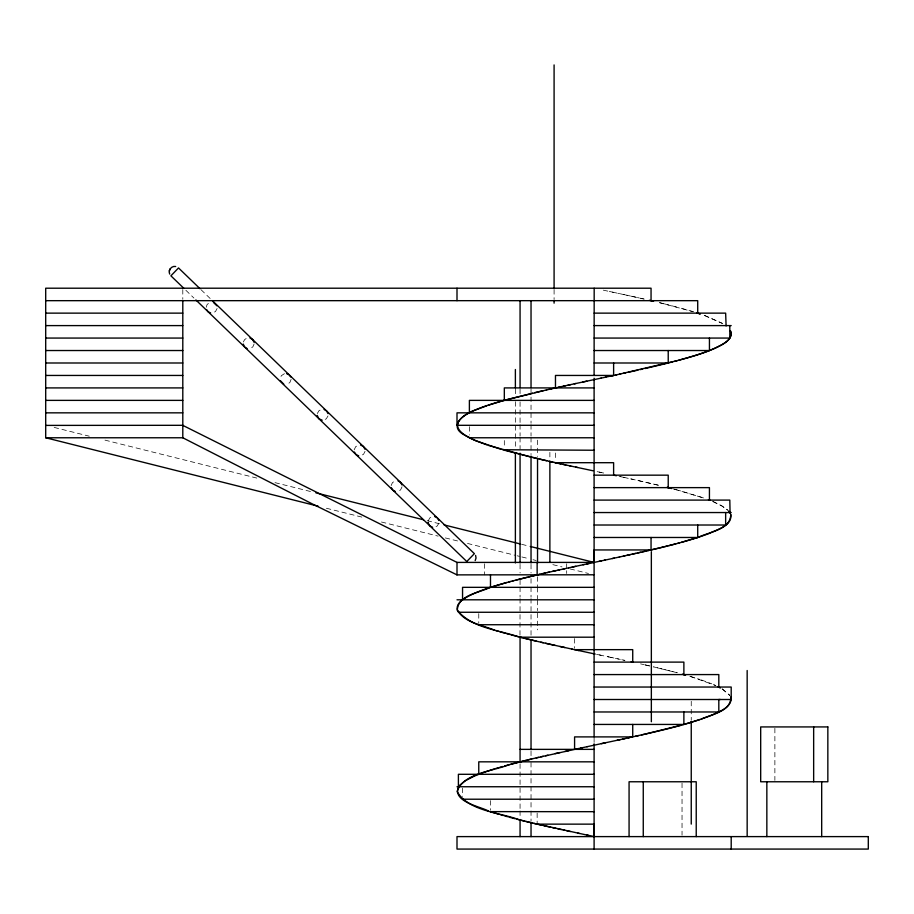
<?xml version="1.0" encoding="UTF-8"?>
<svg xmlns="http://www.w3.org/2000/svg" width="914" height="914" viewBox="0 0 914 914"><rect width="100%" height="100%" fill="white"/><g stroke="black" fill="none" stroke-linecap="round" stroke-linejoin="round"><path stroke-width="0.69" stroke-dasharray="4.57 3.43" d="M206.221 307.275L207.032 304.705L209.055 302.797M291.132 379.344L289.829 382.589L286.733 384.406M254.126 343.915L252.847 346.874L250.173 348.588M354.175 449.859L355.683 446.649L358.699 445.049M391.158 485.574L392.437 482.615L395.248 480.855M402.057 486.774L400.549 489.984L397.533 491.572M217.109 308.486L215.521 311.525L212.482 313.022M365.04 451.345L363.566 454.269L360.55 455.858M428.175 521.003L429.763 517.952L432.939 516.444M317.284 413.574L319.066 410.592L322.128 409.278M328 415.916L326.344 418.795L323.293 420.189M243.353 342.007L244.609 339.631L246.746 338.18M438.914 523.196L437.166 526.041L434.104 527.344M284.448 373.677L281.272 375.734L280.175 379.253M603.331 290.172L610.609 291.726M599.218 472.092L604.051 473.121M597.162 471.658L601.309 472.538M607.593 656.675L618.675 659.051M599.333 654.915L609.135 657.006M596.579 654.333L601.366 655.349M612.426 292.114L624.216 294.651M609.295 291.44L614.299 292.514M610.735 657.349L613.911 658.023M617.853 293.28L619.658 293.668M620.4 476.628L628.226 478.33M619.098 476.343L620.914 476.731M621.817 659.737L624.959 660.411L617.59 658.823M626.821 295.222L630.374 295.999M623.245 294.445L635.653 297.164M623.314 477.257L633.094 479.393M632.134 296.387L643.525 298.935M630.729 478.879L659.942 485.585M637.401 297.553L639.137 297.941M637.903 480.467L658.788 485.3M640.577 663.872L644.016 664.649M644.301 299.118L640.863 298.33M644.873 664.844L651.191 666.306L641.925 664.17M659.531 302.683L693.463 311.788M659.668 302.717L663.267 303.597M664.455 303.882L679.525 307.778M467.5 543.442L514.822 555.198M517.187 555.792L519.552 556.375M521.86 556.946L528.646 558.637M533.011 559.722L536.187 560.511M552.856 564.646L561.984 566.909M570.073 568.919L588.479 573.478M54.166 427.421L89.264 436.195M104.984 440.125L256.8 478.079M275.011 482.638L310.623 491.538M427.169 520.672L439.303 523.711M521.677 544.298L529.457 546.252M361.841 517.096L326.138 508.184M381.446 521.997L438.126 536.13M445.335 537.923L458.302 541.145M673.092 488.876L677.24 489.961M674.292 489.184L704.214 498.141L678.691 490.35M677.171 672.738L653.476 666.843L677.114 672.727M681.307 308.269L693.075 311.674M689.876 676.314L699.884 679.445M690.607 676.531L715.845 685.591L712.474 684.129M701.335 679.936L711.778 683.832M704.271 315.364L722.129 323.259M704.717 315.524L722.666 323.567M713.011 501.546L722.311 506.173L728.047 510.458M712.612 501.375L721.443 505.659L727.533 509.943M722.346 688.996L729.978 695.611M722.06 688.813L729.76 695.234M201.114 289.772L211.5 299.792M185.896 290.309L193.894 298.033M774.878 728.332L774.878 780.362M691.247 701.301L691.247 719.958M682.038 783.172L682.038 835.202M594.1 738.066L594.1 742.442M574.586 638.578L574.586 648.266M566.68 563.789L566.68 569.331M566.68 570.713L566.68 573.489M555.472 453.001L555.472 459.925M554.09 289.635L554.09 299.529M549.874 452.339L549.874 459.582M537.535 440.148L537.535 456.497M537.535 576.803L537.535 586.971M537.535 587.496L537.535 599.241M537.535 600.258L537.535 610.621M537.535 613.123L537.535 629.826M537.146 813.072L537.146 822.76M531.034 389.044L531.034 423.251M531.034 424.679L531.034 436.081M531.034 437.509L531.034 454.612M531.034 564.361L531.034 572.918M531.034 578.619L531.034 585.748M531.034 587.165L531.034 597.15M531.034 598.579L531.034 635.63M531.034 751.091L531.034 756.792M531.034 762.493L531.034 809.53M531.034 810.947L531.034 820.932M520.066 389.044L520.066 394.745M520.066 401.874L520.066 423.251M520.066 424.679L520.066 436.081M520.066 437.509L520.066 448.911M520.066 564.361L520.066 572.918M520.066 580.047L520.066 585.748M520.066 587.165L520.066 597.15M520.066 598.579L519.975 635.801M520.066 763.91L520.066 809.53M520.066 810.947L520.066 818.076M515.382 389.158L515.382 395.511M515.382 401.703L515.382 448.568M504.322 440.537L504.322 447.472M490.487 800.607L490.487 810.295M484.42 563.789L484.42 574.872M478.765 613.648L478.765 623.337M469.385 426.689L469.385 435.007M462.553 788.142L462.553 796.448M182.8 289.589L182.8 299.289"/><path stroke-width="1.37" d="M456.851 562.407L594.1 562.407L594.1 549.942L651.054 549.942C670.602 545.315 690.219 540.62 709.047 533.502C716.953 529.514 732.662 525.733 730.732 514.228C731.109 529.492 709.104 531.959 698.616 537.192M175.682 266.5C171.569 265.574 167.856 270.281 169.684 274.074M169.319 270.91L170.095 268.922M475.189 560.568L476.034 558.043L475.6 555.415M459.125 785.777C450.533 801.384 479.93 806.331 488.27 810.947M459.205 785.686L465.02 780.91L474.172 776.192M489.287 587.725C478.799 592.923 457.903 595.265 457.308 610.072C464.655 622.845 482.135 624.936 494.6 630.18M475.726 409.929C464.415 413.208 446.832 426.29 465.066 435.338M474.503 776.043L481.838 773.118M712.474 714.897C719.455 711.4 729.692 708.27 731.2 699.507L731.2 687.042L594.1 687.042M476.423 409.632L486.865 405.736M711.778 715.182C683.009 726.413 652.539 732.308 622.525 739.152M482.9 772.73L494.588 768.834M701.335 719.078C711.652 714.291 730.926 711.435 730.869 697.382M488.316 405.245L500.895 401.36M699.884 719.569L683.878 724.436L594.1 724.436M489.733 587.576L506.893 582.469M698.467 537.238L681.307 542.345M495.868 768.446L498.461 767.669M499.787 767.28L502.483 766.503M502.597 400.869L504.836 400.241M505.191 400.138L546.766 389.867M504.585 765.921L533.97 758.414L577.351 748.783M678.691 360.265C691.007 356.894 703.334 353.364 715.034 348.211C721.443 344.909 733.485 340.282 730.583 331.074M509.509 764.55C493.64 771.13 463.135 773.004 457.08 791.627C468.836 811.346 499.73 812.352 519.46 819.858M681.079 725.213L644.873 734.171M508.675 581.978L510.48 581.498M677.72 543.327L679.525 542.836M677.24 360.653L615.887 374.98M513.805 580.63C498.77 584.72 483.552 588.753 469.488 595.62C464.118 598.567 455.183 603.114 457.548 610.621C472.138 628.032 498.004 629.826 518.444 636.795M510.96 764.161L513.908 763.384M674.292 361.43C690.276 356.974 706.693 352.93 721.397 344.978C726.196 342.384 733.542 337.163 730.377 330.708M512.308 581.007L540.105 574.198M675.892 543.807L669.117 545.567M672.795 361.818L665.301 363.726M516.033 580.036L527.321 577.214M515.405 762.996L518.444 762.219M519.975 761.83L526.464 760.22M667.963 545.852L664.455 546.732M664.718 363.863L661.747 364.595M663.267 547.029L659.668 547.897M661.142 364.743L645.01 368.536M528.532 576.917L549.52 572.061M527.664 759.922L531.708 758.951M532.474 393.191C516.284 398.047 417.664 416.133 475.726 440.697M658.457 548.194L619.212 557.072M534.724 392.643L543.339 390.644M536.244 757.877L538.54 757.352M647.695 550.719L651.054 549.942L651.054 537.478M542.196 573.706L545.612 572.929M646.004 551.108L642.588 551.896M540.86 756.815L543.19 756.278M644.016 734.365L641.445 734.947M546.344 389.981L555.918 387.833M640.291 369.61L642.656 369.073M547.337 572.541L569.022 567.777M640.863 552.284L637.401 553.061M545.544 755.741L547.909 755.204M549.36 389.284L551.965 388.701M637.903 370.147L628.226 372.284M638.852 735.542L635.356 736.318M552.547 571.364L556.055 570.587M632.134 554.227L635.653 553.45M560.796 386.771L555.472 387.913L555.472 375.448L613.614 375.448L613.614 362.995M557.826 570.199L559.596 569.81M630.374 554.615L626.821 555.404M555.106 753.604L559.974 752.53M565.709 385.697L558.568 387.239M628.078 737.918L629.632 737.587M563.241 386.211L570.667 384.623M619.498 374.192L620.846 373.895M623.314 373.358L625.782 372.821M563.161 569.034L564.955 568.645M623.245 556.18L625.027 555.792M564.875 751.457L568.702 750.634M624.959 738.603L586.914 746.738M574.278 383.834L575.877 383.492M610.895 376.054L616.79 374.774M567.948 385.194L601.286 378.088M572.164 567.08L575.797 566.303M612.403 558.511L619.646 556.957M568.554 567.857L584.035 564.566M617.087 740.306L620.24 739.632M582.721 382.029L586.834 381.149M600.829 378.19L605.868 377.128M605.411 377.208L613.614 375.448M583.098 564.749L589.073 563.492M599.173 561.345L605.102 560.076M604.211 560.282L614.242 558.134M580.744 748.052L587.405 746.647M601.366 743.665L605.479 742.796M582.367 747.721L574.586 749.366L574.586 736.901L632.728 736.901L632.728 724.436M586.754 563.972L601.435 560.853M45.7 300.672L697.713 300.672L697.713 313.136L698.319 313.331M45.7 313.136L182.8 313.136M594.1 313.136L725.647 313.136L726.093 325.944M45.7 325.601L182.8 325.601M594.1 325.601L731.2 325.601M45.7 338.066L182.8 338.066M594.1 338.066L729.806 338.066L729.806 325.601M45.7 350.53L182.8 350.53M594.1 350.53L709.435 350.53L709.435 338.066M45.7 362.995L182.8 362.995M594.1 362.995L668.225 362.995L668.225 350.53M45.7 375.448L182.8 375.448M45.7 387.913L182.8 387.913M594.1 387.913L504.322 387.913L504.322 400.378M45.7 400.378L182.8 400.378M594.1 400.378L469.385 400.378L469.385 412.842M45.7 412.842L182.8 412.842M594.1 412.842L457 412.842L457 425.307L594.1 425.307M182.949 425.307L46.043 425.398M653.544 301.254L651.054 300.672L651.054 288.207L45.7 288.207L45.7 437.772L182.949 437.772M469.385 437.772L594.1 437.772M502.597 449.745L594.1 450.236M555.472 462.701L613.614 462.701L613.614 475.166L616.356 475.748M594.1 475.166L668.225 475.166L668.225 487.63L671.287 488.407M594.1 487.63L709.435 487.63L709.435 500.095L710.178 500.381M594.1 500.095L729.806 500.095L730.08 512.994M594.1 512.548L731.2 512.548M594.1 525.013L725.647 525.013L725.647 512.548M594.1 537.478L697.713 537.478L697.713 525.013M594.1 587.336L462.553 587.336L462.553 599.801M457 599.801L594.1 599.801M458.394 612.266L594.1 612.266M478.765 624.73L594.1 624.73M594.1 637.195L519.975 637.195L522.305 637.778M574.586 649.648L632.728 649.648L632.728 662.113L631.186 661.782M594.1 662.113L683.878 662.113L683.878 674.578L685.603 675.069M594.1 674.578L718.815 674.578L718.815 687.042L720.289 687.819M720.289 699.507L718.815 699.507L718.815 711.972L594.1 711.972M594.1 699.507L731.2 699.507L730.754 697.176M519.975 749.366L594.1 749.366M594.1 761.83L478.765 761.83L478.765 774.295M594.1 774.295L458.394 774.295L458.394 786.748M457 786.748L594.1 786.748M462.553 799.213L594.1 799.213M490.338 811.632L594.1 811.678M45.734 437.772L318.175 506.196M594.043 562.407L530.554 546.526M456.851 574.872L593.746 574.792M182.8 425.364L457 562.407L457 574.872L312.337 503.934L182.8 437.772L182.8 300.672M322.208 420.212L318.917 418.761L317.192 415.367M432.665 527.287L429.866 525.904L428.278 523.242M286.585 373.62L289.132 374.786L290.743 376.979M360.55 445.049L363.349 446.432L364.96 449.22M358.699 455.858L356.072 454.635L354.381 452.053M210.643 312.988L208.129 311.777L206.564 309.538M434.641 516.501L437.315 517.861L438.903 520.523M594.18 288.23L594.1 375.448M575.717 467.1L593.072 470.79M576.631 650.094L595.197 654.047M577.602 833.1L579.419 833.488M589.027 835.533L533.833 823.365M586.731 835.042L594.146 836.618L594.1 824.142L537.146 824.142L516.41 819.081M569.536 465.763L577.477 467.477M572.324 649.169L545.544 643.273M571.89 649.077L578.688 650.528M570.724 466.026L563.241 464.403M566.737 830.757L570.347 831.546M565.766 464.952L558.568 463.387M559.974 646.484L564.886 647.558M561.367 829.592L557.814 828.815M563.15 829.981L564.943 830.369M560.853 463.878L549.348 461.342M554.592 462.507L557.014 463.044M555.106 645.421L540.86 642.199M552.536 827.65L556.055 828.427M552.844 462.118L539.306 459.045M550.799 827.261L543.899 825.708M544.184 460.165L546.755 460.747M543.327 459.971L505.716 450.625M543.247 642.748L528.258 639.24M538.826 824.531L542.196 825.308M649.34 300.272L652.79 301.083M537.009 458.508L532.462 457.446M536.244 641.137L510.96 634.853M532.188 822.977L525.721 821.423M530.211 456.909L488.316 445.369M527.058 638.943L524.076 638.212M524.145 821.023L521.014 820.246M315.924 492.863L423.49 519.758M444.078 524.899L520.512 544.013M668.225 487.63L667.06 487.333M249.968 337.986L252.641 339.528L254.069 342.316M395.316 491.504L392.883 490.19L391.363 487.768M667.506 487.448L671.721 488.522M514.902 818.693L509.029 817.139M509.509 634.465L506.653 633.688M507.601 816.739L504.779 815.962M247.146 348.588L244.552 346.932L243.238 344.064M324.047 409.438L326.606 410.957L328.012 413.631M398.013 480.867L400.572 482.386L401.954 484.934M682.404 674.166L684.963 674.886M504.322 450.236L505.008 450.431M683.878 674.578L683.192 674.383M505.248 633.299L499.787 631.734M503.397 815.574L500.678 814.797M500.906 449.265L476.423 440.982M499.341 814.408L490.487 811.678M498.461 631.346L495.868 630.569M698.616 313.433L700.078 313.913M696.868 312.862L700.147 313.936M486.865 444.878L474.869 440.32L465.454 435.578M213.442 302.408L216.869 305.779M283.786 384.188L280.449 380.738M708.43 499.695L709.435 500.095M718.233 686.757L718.815 687.042M718.084 686.665L720.152 687.739M200.086 288.778L178.516 267.939L170.907 275.822L183.897 288.378M212.414 300.683L474.377 553.656L466.78 561.527L195.893 299.963M728.618 511.006L730.217 513.154M729.075 511.577L729.806 512.548M428.22 523.002L428.129 522.374M821.686 781.767L821.686 836.607M813.654 726.927L813.654 781.767M766.846 781.767L766.846 836.607M747.161 670.51L747.161 835.693M731.2 836.607L731.2 849.072M696.228 836.607L696.228 781.767L629.072 781.767L629.072 836.607M691.247 721.249L691.247 824.097M683.878 711.972L683.878 724.436M651.351 551.679L651.351 721.729M643.262 781.767L643.262 836.607M594.1 378.225L594.1 736.901M594.1 743.825L594.1 849.072M554.09 64.928L554.09 288.618M554.09 301.471L554.09 303.162M549.874 461.399L549.874 562.133M537.535 458.405L537.535 563.173M537.146 562.407L537.146 574.872M531.034 300.672L531.034 387.616M531.034 456.04L531.034 562.944M531.034 639.914L531.034 749.663M531.034 822.36L531.034 836.607M520.066 300.672L520.066 387.616M520.066 453.184L520.066 562.944M520.066 637.058L520.066 762.493M520.066 819.504L520.066 836.607M515.382 369.507L515.382 387.844M515.382 452.841L515.382 562.91M490.487 574.872L490.487 587.336M457 288.207L457 300.672M827.844 726.927L760.688 726.927L760.688 781.767L827.844 781.767L827.844 726.927M868.3 836.607L457 836.607L457 849.072L868.3 849.072L868.3 836.607"/></g></svg>
